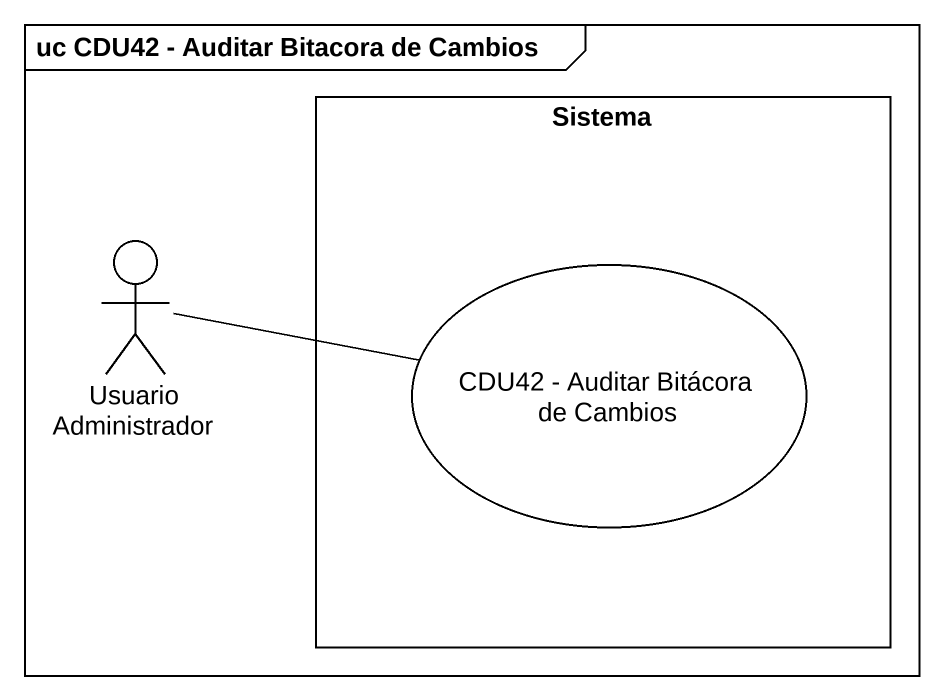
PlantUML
@startuml
mainframe uc CDU42 - Auditar Bitacora de Cambios
rectangle Sistema {
  usecase "CDU42 - Auditar Bitácora de Cambios" as CDU42_Auditar_Bitácora_de
}
actor "Usuario Administrador" as Usuario_Administrador
Usuario_Administrador -right- CDU42_Auditar_Bitácora_de
@enduml
